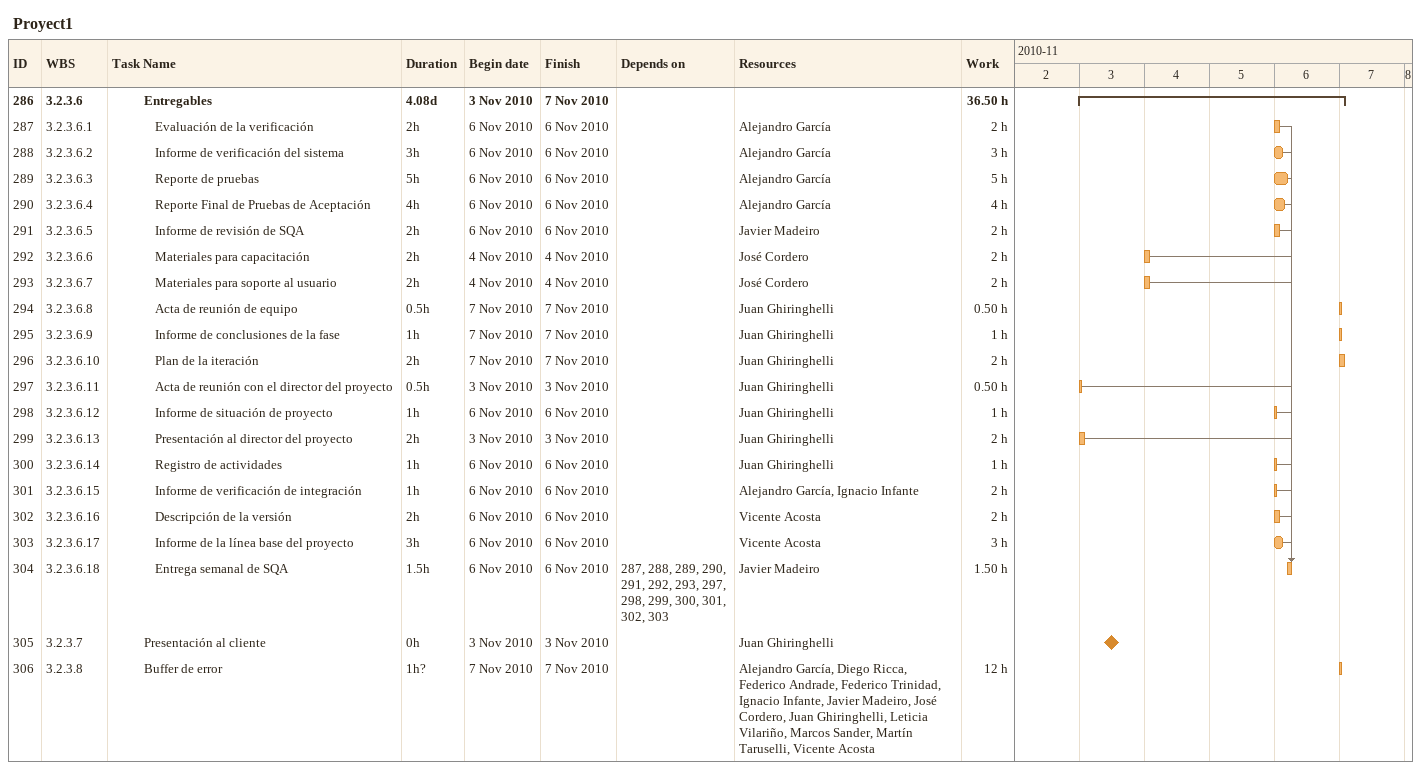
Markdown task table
Proyect1

| ID | WBS | Task | Duration | Start | Finish | Predecessors | Resources | Work (h) |
|---|---|---|---|---|---|---|---|---|
| 286 | 3.2.3.6 | **Entregables** | 4.08d | 2010-11-03 | 2010-11-07 |  |  | 36.50 |
| 287 | 3.2.3.6.1 | Evaluación de la verificación | 2h | 2010-11-06 | 2010-11-06 |  | Alejandro García | 2 |
| 288 | 3.2.3.6.2 | Informe de verificación del sistema | 3h | 2010-11-06 | 2010-11-06 |  | Alejandro García | 3 |
| 289 | 3.2.3.6.3 | Reporte de pruebas | 5h | 2010-11-06 | 2010-11-06 |  | Alejandro García | 5 |
| 290 | 3.2.3.6.4 | Reporte Final de Pruebas de Aceptación | 4h | 2010-11-06 | 2010-11-06 |  | Alejandro García | 4 |
| 291 | 3.2.3.6.5 | Informe de revisión de SQA | 2h | 2010-11-06 | 2010-11-06 |  | Javier Madeiro | 2 |
| 292 | 3.2.3.6.6 | Materiales para capacitación | 2h | 2010-11-04 | 2010-11-04 |  | José Cordero | 2 |
| 293 | 3.2.3.6.7 | Materiales para soporte al usuario | 2h | 2010-11-04 | 2010-11-04 |  | José Cordero | 2 |
| 294 | 3.2.3.6.8 | Acta de reunión de equipo | 0.5h | 2010-11-07 | 2010-11-07 |  | Juan Ghiringhelli | 0.50 |
| 295 | 3.2.3.6.9 | Informe de conclusiones de la fase | 1h | 2010-11-07 | 2010-11-07 |  | Juan Ghiringhelli | 1 |
| 296 | 3.2.3.6.10 | Plan de la iteración | 2h | 2010-11-07 | 2010-11-07 |  | Juan Ghiringhelli | 2 |
| 297 | 3.2.3.6.11 | Acta de reunión con el director del proyecto | 0.5h | 2010-11-03 | 2010-11-03 |  | Juan Ghiringhelli | 0.50 |
| 298 | 3.2.3.6.12 | Informe de situación de proyecto | 1h | 2010-11-06 | 2010-11-06 |  | Juan Ghiringhelli | 1 |
| 299 | 3.2.3.6.13 | Presentación al director del proyecto | 2h | 2010-11-03 | 2010-11-03 |  | Juan Ghiringhelli | 2 |
| 300 | 3.2.3.6.14 | Registro de actividades | 1h | 2010-11-06 | 2010-11-06 |  | Juan Ghiringhelli | 1 |
| 301 | 3.2.3.6.15 | Informe de verificación de integración | 1h | 2010-11-06 | 2010-11-06 |  | Alejandro García, Ignacio Infante | 2 |
| 302 | 3.2.3.6.16 | Descripción de la versión | 2h | 2010-11-06 | 2010-11-06 |  | Vicente Acosta | 2 |
| 303 | 3.2.3.6.17 | Informe de la línea base del proyecto | 3h | 2010-11-06 | 2010-11-06 |  | Vicente Acosta | 3 |
| 304 | 3.2.3.6.18 | Entrega semanal de SQA | 1.5h | 2010-11-06 | 2010-11-06 | 287, 288, 289, 290, 291, 292, 293, 297, 298, 299, 300, 301, 302, 303 | Javier Madeiro | 1.50 |
| 305 | 3.2.3.7 | Presentación al cliente | 0h | 2010-11-03 | 2010-11-03 |  | Juan Ghiringhelli |  |
| 306 | 3.2.3.8 | Buffer de error | 1h? | 2010-11-07 | 2010-11-07 |  | Alejandro García, Diego Ricca, Federico Andrade, Federico Trinidad, Ignacio Infante, Javier Madeiro, José Cordero, Juan Ghiringhelli, Leticia Vilariño, Marcos Sander, Martín Taruselli, Vicente Acosta | 12 |
